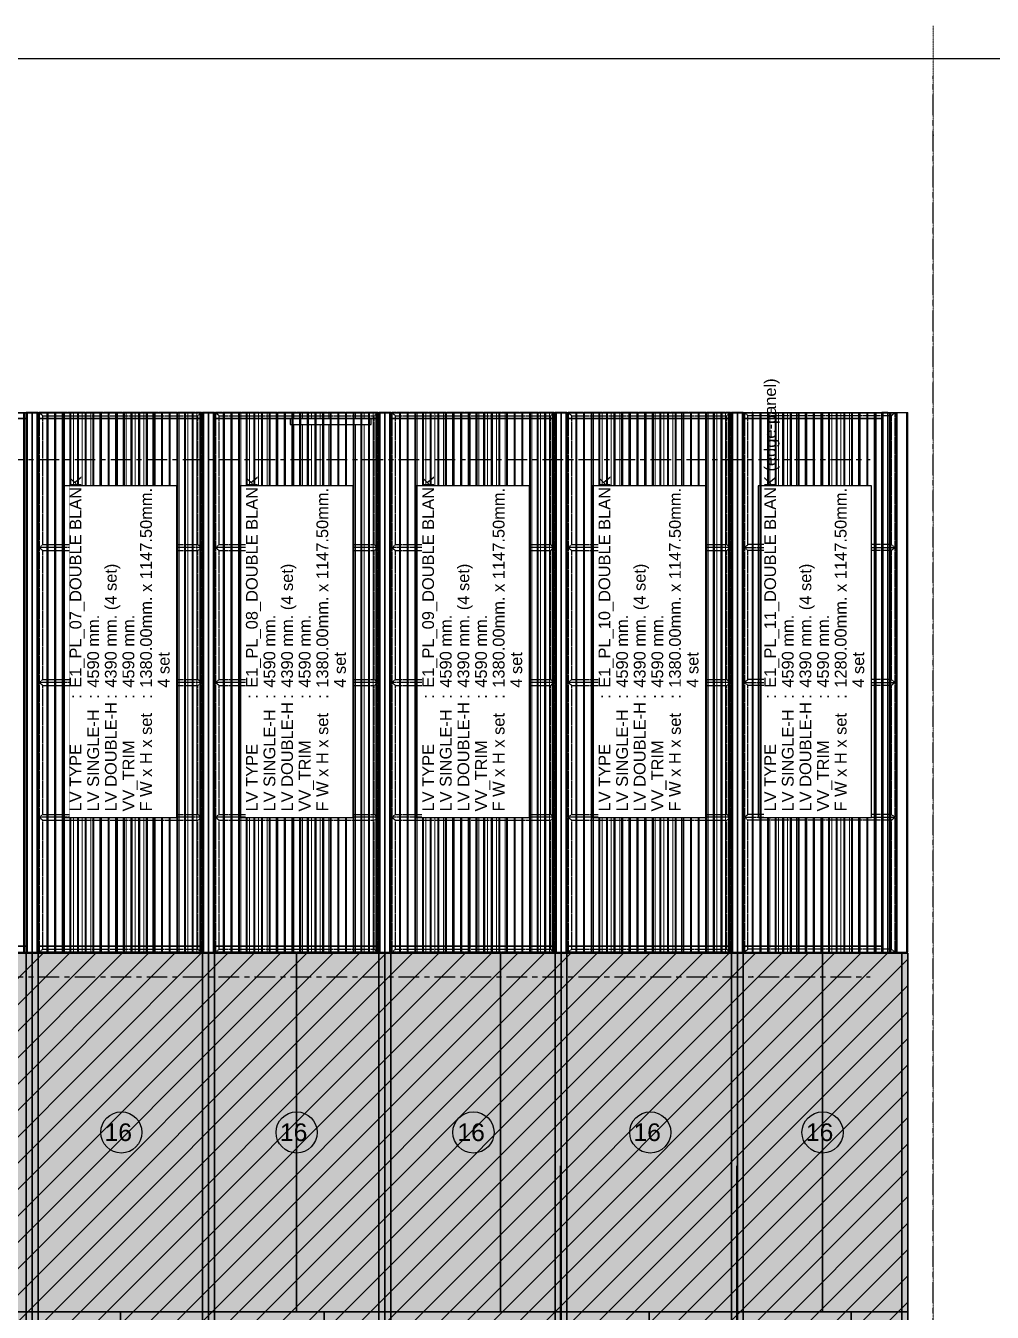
# Model space of a CAD drawing. Header units: millimetres. Extents: x -1379 to 1385823, y -4884429 to 548763.
# Drawn here: x 615615 to 623838, y -2338205 to -2327259 of the extents above; entities that cross this region are included whole.
import ezdxf
from ezdxf.enums import TextEntityAlignment as Align

# ---------------------------------------------------------------- set-up
doc = ezdxf.new("R2010")
doc.units = ezdxf.units.MM
for name, pattern in [('CENTER', [50.8, 31.75, -6.35, 6.35, -6.35]), ('DPA_Grid _ Level 100', [10, 5.5, -1.6, 1.3, -1.6]), ('DPA_Hidden 100', [6, 4, -2]), ('TA_GL_000.70000', [1.925, 0.7, -0.175, 0.175, -0.175, 0.7]), ('TA_HL_001.00000', [6.5, 3.55, -2.95])]:
    doc.linetypes.add(name, pattern=pattern)
for name, color, linetype in [('000 - 0_SYM_DWG_GRIDLINE_MAIN_COLOR_251', 251, 'Continuous'), ('000 - 0_SYM_DWG_SLOPE-SYM_TEXT_COLOR_3', 3, 'Continuous'), ('000 - CONCRETE_COL_HATCH_', 251, 'Continuous'), ('000 - EXISTING_PRECAST_MAIN_COLOR_3', 3, 'Continuous'), ('000 - GRID', 251, 'CENTER'), ('010 - ASPG_EXTR_MAIN_COLOR_2', 2, 'Continuous'), ('010 - ASPG_EXTR_WIPEOUT_', 250, 'Continuous'), ('010 - ASPG_FRAMING_MAIN_COLOR_1', 1, 'Continuous'), ('010 - ASPG_FRAMING_SUB_COLOR_2', 2, 'Continuous')]:
    doc.layers.add(name, color=color, linetype=linetype)
doc.layers.add('000 - CONCRETE_EX_LOUVERS_DEF_SUB', color=250, linetype='Continuous', plot=False)
doc.layers.add('000 - ESTIMATE_ASPG_WIPEOUT_', color=250, linetype='Continuous', plot=False)
doc.layers.add('000 - ESTIMATE_ASPG_MAIN_COLOR_6', color=6, linetype='Continuous', true_color=0xff00ff, plot=False)
doc.layers.add('000 - ESTIMATE_ASPG_TEXT_COLOR_1', color=1, linetype='Continuous', true_color=0xff0000, plot=False)
for name, color, linetype, lineweight in [('A-ANNO-IDEN', 3, 'Continuous', 25), ('A-DETL-HDLN', 2, 'DPA_Hidden 100', 35), ('A-DETL-THIN', 1, 'Continuous', 25), ('A-GLAZ-CURT', 2, 'Continuous', 35), ('S-GRID', 251, 'Continuous', 9), ('WALL-E', 2, 'Continuous', 50)]:
    doc.layers.add(name, color=color, linetype=linetype, lineweight=lineweight)
doc.styles.add('_Arial', font='arial.ttf')
doc.styles.add('ARIAL', font='arial.ttf')
doc.styles.add('TA', font='', dxfattribs={"height": 4.5})
doc.styles.get('TA').set_extended_font_data('Cordia New')

# ---------------------------------------------------------------- blocks, each defined once
blk = doc.blocks.new('DPA_CP_Entrance Louver Grill Vertical Z - Louver Grill Vertical Z-4595767-IV01 - ELEVATION 1')
at = {"layer": '000 - CONCRETE_EX_LOUVERS_DEF_SUB'}
for p, q in [((-295720, 114425), (-295670, 114425)), ((-295670, 114425), (-295720, 114425)), ((-295720, 114425), (-295720, 109825)), ((-295720, 109825), (-295720, 114425)), ((-295670, 114425), (-295720, 114425)), ((-295720, 114425), (-295672, 114425)), ((-295720, 109825), (-295720, 114425)), ((-295720, 109825), (-295720, 114425)), ((-295720, 114375), (-295720, 114425)), ((-295720, 114425), (-295720, 114375)), ((-295720, 114425), (-294220, 114425)), ((-295720, 114425), (-294220, 114425)), ((-295672, 114425), (-295670, 114425)), ((-295672, 109825), (-295672, 114425)), ((-295672, 109825), (-295672, 114425)), ((-295670, 114425), (-295670, 109825)), ((-295670, 109825), (-295670, 114425)), ((-294270, 114425), (-294220, 114425)), ((-294220, 114425), (-294270, 114425)), ((-294270, 114425), (-294268, 114425)), ((-294220, 114425), (-294270, 114425)), ((-294270, 114425), (-294270, 109825)), ((-294270, 109825), (-294270, 114425)), ((-294268, 114425), (-294220, 114425)), ((-294268, 114425), (-294268, 109825)), ((-294268, 114425), (-294268, 109825)), ((-294220, 109825), (-294220, 114425)), ((-294220, 109825), (-294220, 114425)), ((-294220, 114425), (-294220, 109825)), ((-294220, 114425), (-294220, 109825)), ((-294220, 114375), (-294220, 114425)), ((-294220, 114425), (-294220, 114375)), ((-295670, 109885), (-295670, 114375)), ((-295670, 109885), (-295670, 114375)), ((-294270, 114375), (-295670, 114375)), ((-295670, 114375), (-294270, 114375)), ((-294270, 114375), (-295670, 114375)), ((-295670, 114375), (-294270, 114375)), ((-295670, 109885), (-295670, 114375)), ((-295670, 109885), (-295670, 114375)), ((-294270, 114375), (-294270, 109885)), ((-294270, 109885), (-294270, 114375)), ((-294270, 114375), (-294270, 109885)), ((-294270, 109885), (-294270, 114375)), ((-295720, 109825), (-295720, 109885)), ((-295720, 109885), (-295720, 109825)), ((-295720, 109825), (-295670, 109825)), ((-295670, 109825), (-295720, 109825)), ((-295672, 109825), (-295720, 109825)), ((-295720, 109825), (-295670, 109825)), ((-294220, 109825), (-295720, 109825)), ((-295720, 109825), (-294220, 109825)), ((-295670, 109825), (-295672, 109825)), ((-295670, 109885), (-294270, 109885)), ((-295670, 109885), (-294270, 109885)), ((-294270, 109885), (-295670, 109885)), ((-295670, 109885), (-294270, 109885)), ((-294270, 109825), (-294220, 109825)), ((-294220, 109825), (-294270, 109825)), ((-294270, 109825), (-294220, 109825)), ((-294268, 109825), (-294270, 109825)), ((-294220, 109825), (-294268, 109825)), ((-294220, 109825), (-294220, 109885)), ((-294220, 109885), (-294220, 109825))]:
    blk.add_line(p, q, dxfattribs=at)
blk = doc.blocks.new('DPA_CP_Entrance Louver Grill Vertical Z - Louver Grill Vertical Z-5244519-IV01 - ELEVATION 1')
at = {"layer": '000 - CONCRETE_EX_LOUVERS_DEF_SUB'}
for p, q in [((-297000, 114425), (-296950, 114425)), ((-296950, 114425), (-297000, 114425)), ((-297000, 114425), (-297000, 109825)), ((-297000, 109825), (-297000, 114425)), ((-296950, 114425), (-297000, 114425)), ((-297000, 114425), (-296952, 114425)), ((-297000, 109825), (-297000, 114425)), ((-297000, 109825), (-297000, 114425)), ((-297000, 114375), (-297000, 114425)), ((-297000, 114425), (-297000, 114375)), ((-297000, 114425), (-295720, 114425)), ((-297000, 114425), (-295720, 114425)), ((-296952, 114425), (-296950, 114425)), ((-296952, 109825), (-296952, 114425)), ((-296952, 109825), (-296952, 114425)), ((-296950, 114425), (-296950, 109825)), ((-296950, 109825), (-296950, 114425)), ((-295770, 114425), (-295720, 114425)), ((-295720, 114425), (-295770, 114425)), ((-295770, 114425), (-295768, 114425)), ((-295720, 114425), (-295770, 114425)), ((-295770, 114425), (-295770, 109825)), ((-295770, 109825), (-295770, 114425)), ((-295768, 114425), (-295720, 114425)), ((-295768, 114425), (-295768, 109825)), ((-295768, 114425), (-295768, 109825)), ((-295720, 109825), (-295720, 114425)), ((-295720, 109825), (-295720, 114425)), ((-295720, 114425), (-295720, 109825)), ((-295720, 114425), (-295720, 109825)), ((-295720, 114375), (-295720, 114425)), ((-295720, 114425), (-295720, 114375)), ((-296950, 109885), (-296950, 114375)), ((-296950, 109885), (-296950, 114375)), ((-295770, 114375), (-296950, 114375)), ((-296950, 114375), (-295770, 114375)), ((-295770, 114375), (-296950, 114375)), ((-296950, 114375), (-295770, 114375)), ((-296950, 109885), (-296950, 114375)), ((-296950, 109885), (-296950, 114375)), ((-295770, 114375), (-295770, 109885)), ((-295770, 109885), (-295770, 114375)), ((-295770, 114375), (-295770, 109885)), ((-295770, 109885), (-295770, 114375)), ((-297000, 109825), (-297000, 109885)), ((-297000, 109885), (-297000, 109825)), ((-297000, 109825), (-296950, 109825)), ((-296950, 109825), (-297000, 109825)), ((-296952, 109825), (-297000, 109825)), ((-297000, 109825), (-296950, 109825)), ((-295720, 109825), (-297000, 109825)), ((-297000, 109825), (-295720, 109825)), ((-296950, 109825), (-296952, 109825)), ((-296950, 109885), (-295770, 109885)), ((-296950, 109885), (-295770, 109885)), ((-295770, 109885), (-296950, 109885)), ((-296950, 109885), (-295770, 109885)), ((-295770, 109825), (-295720, 109825)), ((-295720, 109825), (-295770, 109825)), ((-295770, 109825), (-295720, 109825)), ((-295768, 109825), (-295770, 109825)), ((-295720, 109825), (-295768, 109825)), ((-295720, 109825), (-295720, 109885)), ((-295720, 109885), (-295720, 109825))]:
    blk.add_line(p, q, dxfattribs=at)
blk = doc.blocks.new('GM_Louver Grill Vertical Z1 - Z Profile-4595833-IV01 - ELEVATION 1')
at = {"layer": '000 - CONCRETE_EX_LOUVERS_DEF_SUB', "lineweight": 9}
blk.add_line((-295895, 109825), (-295895, 114425), dxfattribs=at)
blk = doc.blocks.new('GM_Louver Grill Vertical Z1 - Z Profile-V5-IV01 - ELEVATION 1')
at = {"layer": '000 - CONCRETE_EX_LOUVERS_DEF_SUB', "lineweight": 9}
for p, q in [((-285395, 114375), (-285395, 114425)), ((-285395, 109825), (-285395, 114325))]:
    blk.add_line(p, q, dxfattribs=at)
blk = doc.blocks.new('DPA_Curved type B 1 - Curved Type B-V14-IV01 - ELEVATION 1')
at = {"layer": 'A-GLAZ-CURT'}
for p, q in [((-283720, 106775), (-283670, 106775)), ((-282220, 106775), (-283720, 106775)), ((-283720, 106775), (-283720, 103675)), ((-283720, 103675), (-283720, 106775)), ((-283670, 106775), (-282970, 106775)), ((-283670, 103675), (-283670, 106775)), ((-283670, 103675), (-283670, 106775)), ((-282970, 106775), (-282270, 106775)), ((-282970, 103675), (-282970, 106775)), ((-282270, 106775), (-282220, 106775)), ((-282270, 103675), (-282270, 106775)), ((-282270, 103675), (-282270, 106775)), ((-282220, 103675), (-282220, 106775)), ((-282220, 103675), (-282220, 106775)), ((-283720, 103675), (-282220, 103675)), ((-283670, 103675), (-283720, 103675)), ((-282970, 103675), (-283670, 103675)), ((-282270, 103675), (-282970, 103675)), ((-282220, 103675), (-282270, 103675))]:
    blk.add_line(p, q, dxfattribs=at)
blk = doc.blocks.new('DPA_Curved type A 1 - Curved Type A-V15-IV01 - ELEVATION 1')
at = {"layer": 'A-GLAZ-CURT'}
for p, q in [((-283720, 106775), (-285220, 106775)), ((-285220, 106775), (-285170, 106775)), ((-285220, 103675), (-285220, 106775)), ((-285220, 103675), (-285220, 106775)), ((-285170, 106775), (-283770, 106775)), ((-285170, 103675), (-285170, 106775)), ((-285170, 103675), (-285170, 106775)), ((-283770, 106775), (-283720, 106775)), ((-283770, 103675), (-283770, 106775)), ((-283770, 103675), (-283770, 106775)), ((-283720, 106775), (-283720, 103675)), ((-283720, 103675), (-283720, 106775)), ((-285170, 103675), (-285220, 103675)), ((-285220, 103675), (-283720, 103675)), ((-283770, 103675), (-285170, 103675)), ((-283720, 103675), (-283770, 103675))]:
    blk.add_line(p, q, dxfattribs=at)
blk = doc.blocks.new('DPA_Curved type C_Left 1 - Curved Type C_Left-V16-IV01 - ELEVATION 1')
at = {"layer": 'A-GLAZ-CURT'}
for p, q in [((-286720, 106775), (-286670, 106775)), ((-285220, 106775), (-286720, 106775)), ((-286720, 106775), (-286720, 103675)), ((-286720, 103675), (-286720, 106775)), ((-286670, 106775), (-285736, 106775)), ((-286670, 103675), (-286670, 106775)), ((-286670, 103675), (-286670, 106775)), ((-285736, 106775), (-285270, 106775)), ((-285736, 103675), (-285736, 106775)), ((-285270, 106775), (-285220, 106775)), ((-285270, 106775), (-285270, 103675)), ((-285270, 103675), (-285270, 106775)), ((-285220, 103675), (-285220, 106775)), ((-285220, 103675), (-285220, 106775)), ((-286720, 103675), (-285220, 103675)), ((-286670, 103675), (-286720, 103675)), ((-285736, 103675), (-286670, 103675)), ((-285270, 103675), (-285736, 103675)), ((-285220, 103675), (-285270, 103675))]:
    blk.add_line(p, q, dxfattribs=at)
blk = doc.blocks.new('DPA_Curved type C_Left 1 - Curved Type C_Left-5847586-IV01 - ELEVATION 1')
at = {"layer": 'A-GLAZ-CURT'}
for p, q in [((-282220, 106775), (-282170, 106775)), ((-280770, 106775), (-282220, 106775)), ((-282220, 106775), (-282220, 103675)), ((-282220, 103675), (-282220, 106775)), ((-282170, 106775), (-281253, 106775)), ((-282170, 103675), (-282170, 106775)), ((-282170, 103675), (-282170, 106775)), ((-281253, 106775), (-280820, 106775)), ((-281253, 103675), (-281253, 106775)), ((-280820, 106775), (-280770, 106775)), ((-280820, 106775), (-280820, 103675)), ((-280820, 103675), (-280820, 106775)), ((-280770, 103675), (-280770, 106775)), ((-280770, 103675), (-280770, 106775)), ((-282220, 103675), (-280770, 103675)), ((-282170, 103675), (-282220, 103675)), ((-281253, 103675), (-282170, 103675)), ((-280820, 103675), (-281253, 103675)), ((-280770, 103675), (-280820, 103675))]:
    blk.add_line(p, q, dxfattribs=at)
blk = doc.blocks.new('DPA_Curved type A 1 - Curved Type A-V17-IV01 - ELEVATION 1')
at = {"layer": 'A-GLAZ-CURT'}
for p, q in [((-282220, 109825), (-283720, 109825)), ((-283720, 109825), (-283670, 109825)), ((-283720, 106775), (-283720, 109825)), ((-283720, 106775), (-283720, 109825)), ((-283670, 109825), (-282270, 109825)), ((-283670, 106775), (-283670, 109825)), ((-283670, 106775), (-283670, 109825)), ((-282270, 109825), (-282220, 109825)), ((-282270, 106775), (-282270, 109825)), ((-282270, 106775), (-282270, 109825)), ((-282220, 109825), (-282220, 106775)), ((-282220, 106775), (-282220, 109825)), ((-283670, 106775), (-283720, 106775)), ((-283720, 106775), (-282220, 106775)), ((-282270, 106775), (-283670, 106775)), ((-282220, 106775), (-282270, 106775))]:
    blk.add_line(p, q, dxfattribs=at)
blk = doc.blocks.new('DPA_Curved type C_Left 1 - Curved Type C_Left-V18-IV01 - ELEVATION 1')
at = {"layer": 'A-GLAZ-CURT'}
for p, q in [((-285220, 109825), (-285170, 109825)), ((-283720, 109825), (-285220, 109825)), ((-285220, 109825), (-285220, 106775)), ((-285220, 106775), (-285220, 109825)), ((-285170, 109825), (-284236, 109825)), ((-285170, 106775), (-285170, 109825)), ((-285170, 106775), (-285170, 109825)), ((-284236, 109825), (-283770, 109825)), ((-284236, 106775), (-284236, 109825)), ((-283770, 109825), (-283720, 109825)), ((-283770, 109825), (-283770, 106775)), ((-283770, 106775), (-283770, 109825)), ((-283720, 106775), (-283720, 109825)), ((-283720, 106775), (-283720, 109825)), ((-285220, 106775), (-283720, 106775)), ((-285170, 106775), (-285220, 106775)), ((-284236, 106775), (-285170, 106775)), ((-283770, 106775), (-284236, 106775)), ((-283720, 106775), (-283770, 106775))]:
    blk.add_line(p, q, dxfattribs=at)
blk = doc.blocks.new('DPA_Curved type B 1 - Curved Type B-V19-IV01 - ELEVATION 1')
at = {"layer": 'A-GLAZ-CURT'}
for p, q in [((-286720, 109825), (-286670, 109825)), ((-285220, 109825), (-286720, 109825)), ((-286720, 109825), (-286720, 106775)), ((-286720, 106775), (-286720, 109825)), ((-286670, 109825), (-285970, 109825)), ((-286670, 106775), (-286670, 109825)), ((-286670, 106775), (-286670, 109825)), ((-285970, 109825), (-285270, 109825)), ((-285970, 106775), (-285970, 109825)), ((-285270, 109825), (-285220, 109825)), ((-285270, 106775), (-285270, 109825)), ((-285270, 106775), (-285270, 109825)), ((-285220, 106775), (-285220, 109825)), ((-285220, 106775), (-285220, 109825)), ((-286720, 106775), (-285220, 106775)), ((-286670, 106775), (-286720, 106775)), ((-285970, 106775), (-286670, 106775)), ((-285270, 106775), (-285970, 106775)), ((-285220, 106775), (-285270, 106775))]:
    blk.add_line(p, q, dxfattribs=at)
blk = doc.blocks.new('DPA_Curved type B 1 - Curved Type B-5847765-IV01 - ELEVATION 1')
at = {"layer": 'A-GLAZ-CURT'}
for p, q in [((-282220, 109825), (-282170, 109825)), ((-280770, 109825), (-282220, 109825)), ((-282220, 109825), (-282220, 106775)), ((-282220, 106775), (-282220, 109825)), ((-282170, 109825), (-281495, 109825)), ((-282170, 106775), (-282170, 109825)), ((-282170, 106775), (-282170, 109825)), ((-281495, 109825), (-280820, 109825)), ((-281495, 106775), (-281495, 109825)), ((-280820, 109825), (-280770, 109825)), ((-280820, 106775), (-280820, 109825)), ((-280820, 106775), (-280820, 109825)), ((-280770, 106775), (-280770, 109825)), ((-280770, 106775), (-280770, 109825)), ((-282220, 106775), (-280770, 106775)), ((-282170, 106775), (-282220, 106775)), ((-281495, 106775), (-282170, 106775)), ((-280820, 106775), (-281495, 106775)), ((-280770, 106775), (-280820, 106775))]:
    blk.add_line(p, q, dxfattribs=at)
blk = doc.blocks.new('DPA_TAG_Multi Tags_Specific - Exterior-5922051-IV01 - ELEVATION 1')
at = {"layer": 'A-ANNO-IDEN'}
blk.add_circle((-296445, 108300), 350, dxfattribs=at)
blk = doc.blocks.new('C-1-IV01_REV00_20260605-15350_ELEVATION_1_EX')
at = {"layer": '000 - CONCRETE_EX_LOUVERS_DEF_SUB', "lineweight": 9}
for p, q in [((-365, 109825), (-365, 114425)), ((-225, 114425), (-365, 114425)), ((-225, 109825), (-225, 114425)), ((-225, 114425), (-215, 114425)), ((-215, 114425), (-225, 114425)), ((-225, 114425), (-215, 114425)), ((-215, 114425), (-225, 114425)), ((-225, 114425), (-215, 114425)), ((-215, 114425), (-225, 114425)), ((-225, 114425), (-215, 114425)), ((-215, 114425), (-225, 114425)), ((-225, 114425), (-215, 114425)), ((-225, 114425), (-225, 109835)), ((-225, 114425), (-225, 109835)), ((-225, 114425), (-225, 109835)), ((-225, 114425), (-225, 109835)), ((-225, 109835), (-225, 114425)), ((-225, 109835), (-225, 114425)), ((-225, 109835), (-225, 114425)), ((-225, 109835), (-225, 114425)), ((-225, 109835), (-225, 114425)), ((-215, 114425), (-215, 109835)), ((-215, 109835), (-215, 114425)), ((-215, 114425), (-215, 109835)), ((-215, 109835), (-215, 114425)), ((-215, 114425), (-215, 109835)), ((-215, 109835), (-215, 114425)), ((-215, 114425), (-215, 109835)), ((-215, 109835), (-215, 114425)), ((-215, 114425), (-215, 109835)), ((-385, 114225), (-385, 113925)), ((-385, 113725), (-385, 113925)), ((-385, 109825), (-385, 109925)), ((-385, 109925), (-385, 109825)), ((-215, 109835), (-225, 109835)), ((-225, 109835), (-215, 109835)), ((-215, 109835), (-225, 109835)), ((-225, 109835), (-215, 109835)), ((-215, 109835), (-225, 109835)), ((-225, 109835), (-215, 109835)), ((-215, 109835), (-225, 109835)), ((-225, 109835), (-215, 109835)), ((-215, 109835), (-225, 109835)), ((-215, 109825), (-225, 109825)), ((-225, 109825), (-215, 109825)), ((-215, 109825), (-225, 109825)), ((-225, 109825), (-215, 109825)), ((-215, 109825), (-225, 109825)), ((-225, 109825), (-215, 109825)), ((-215, 109825), (-225, 109825)), ((-225, 109825), (-215, 109825)), ((-215, 109825), (-225, 109825))]:
    blk.add_line(p, q, dxfattribs=at)
at = {"layer": 'A-DETL-HDLN'}
for p, q in [((-3170, 108017), (-3170, 99823)), ((-1670, 108017), (-1670, 99823))]:
    blk.add_line(p, q, dxfattribs=at)
at = {"layer": 'A-DETL-THIN'}
for p, q in [((-4780, 114375), (-5470, 114375)), ((-5470, 114375), (-5470, 114325)), ((-5470, 114325), (-4780, 114325)), ((-4780, 114325), (-4780, 114375))]:
    blk.add_line(p, q, dxfattribs=at)
at = {"layer": 'S-GRID', "linetype": 'DPA_Grid _ Level 100'}
blk.add_line((0, 99611), (0, 117717), dxfattribs=at)
at = {"layer": 'WALL-E', "lineweight": 9}
for p, q in [((-215, 109825), (-215, 106775)), ((-215, 106775), (-215, 109825)), ((-215, 109825), (-215, 106775)), ((-215, 106775), (-215, 109825)), ((-215, 109825), (-215, 106775)), ((-215, 106775), (-215, 109825)), ((-215, 109825), (-215, 106775)), ((-215, 106775), (-215, 109825)), ((-215, 109825), (-215, 106775)), ((-225, 106775), (-215, 106775)), ((-215, 106775), (-225, 106775)), ((-225, 106775), (-215, 106775)), ((-215, 106775), (-225, 106775)), ((-225, 106775), (-215, 106775)), ((-215, 106775), (-225, 106775)), ((-225, 106775), (-215, 106775)), ((-215, 106775), (-225, 106775)), ((-225, 106775), (-215, 106775))]:
    blk.add_line(p, q, dxfattribs=at)
at = {"layer": '000 - CONCRETE_EX_LOUVERS_DEF_SUB'}
for name, p in [('DPA_CP_Entrance Louver Grill Vertical Z - Louver Grill Vertical Z-4595767-IV01 - ELEVATION 1', (286555, 0)), ('DPA_CP_Entrance Louver Grill Vertical Z - Louver Grill Vertical Z-4595767-IV01 - ELEVATION 1', (288055, 0)), ('GM_Louver Grill Vertical Z1 - Z Profile-4595833-IV01 - ELEVATION 1', (288280, 0)), ('GM_Louver Grill Vertical Z1 - Z Profile-4595833-IV01 - ELEVATION 1', (288355, 0)), ('GM_Louver Grill Vertical Z1 - Z Profile-4595833-IV01 - ELEVATION 1', (288430, 0)), ('GM_Louver Grill Vertical Z1 - Z Profile-4595833-IV01 - ELEVATION 1', (288505, 0)), ('GM_Louver Grill Vertical Z1 - Z Profile-4595833-IV01 - ELEVATION 1', (288580, 0)), ('GM_Louver Grill Vertical Z1 - Z Profile-4595833-IV01 - ELEVATION 1', (288655, 0)), ('GM_Louver Grill Vertical Z1 - Z Profile-4595833-IV01 - ELEVATION 1', (288730, 0)), ('GM_Louver Grill Vertical Z1 - Z Profile-4595833-IV01 - ELEVATION 1', (288805, 0)), ('GM_Louver Grill Vertical Z1 - Z Profile-4595833-IV01 - ELEVATION 1', (288880, 0)), ('GM_Louver Grill Vertical Z1 - Z Profile-4595833-IV01 - ELEVATION 1', (288955, 0)), ('GM_Louver Grill Vertical Z1 - Z Profile-4595833-IV01 - ELEVATION 1', (289030, 0)), ('GM_Louver Grill Vertical Z1 - Z Profile-4595833-IV01 - ELEVATION 1', (289105, 0)), ('GM_Louver Grill Vertical Z1 - Z Profile-4595833-IV01 - ELEVATION 1', (289180, 0)), ('GM_Louver Grill Vertical Z1 - Z Profile-4595833-IV01 - ELEVATION 1', (289255, 0)), ('GM_Louver Grill Vertical Z1 - Z Profile-4595833-IV01 - ELEVATION 1', (289330, 0)), ('GM_Louver Grill Vertical Z1 - Z Profile-4595833-IV01 - ELEVATION 1', (289405, 0)), ('GM_Louver Grill Vertical Z1 - Z Profile-4595833-IV01 - ELEVATION 1', (289480, 0)), ('GM_Louver Grill Vertical Z1 - Z Profile-4595833-IV01 - ELEVATION 1', (289555, 0)), ('GM_Louver Grill Vertical Z1 - Z Profile-4595833-IV01 - ELEVATION 1', (289630, 0)), ('DPA_CP_Entrance Louver Grill Vertical Z - Louver Grill Vertical Z-4595767-IV01 - ELEVATION 1', (289555, 0)), ('GM_Louver Grill Vertical Z1 - Z Profile-4595833-IV01 - ELEVATION 1', (289780, 0)), ('GM_Louver Grill Vertical Z1 - Z Profile-4595833-IV01 - ELEVATION 1', (289855, 0)), ('GM_Louver Grill Vertical Z1 - Z Profile-4595833-IV01 - ELEVATION 1', (289930, 0)), ('GM_Louver Grill Vertical Z1 - Z Profile-4595833-IV01 - ELEVATION 1', (290005, 0)), ('GM_Louver Grill Vertical Z1 - Z Profile-4595833-IV01 - ELEVATION 1', (290080, 0)), ('GM_Louver Grill Vertical Z1 - Z Profile-4595833-IV01 - ELEVATION 1', (290155, 0)), ('GM_Louver Grill Vertical Z1 - Z Profile-4595833-IV01 - ELEVATION 1', (290230, 0)), ('GM_Louver Grill Vertical Z1 - Z Profile-4595833-IV01 - ELEVATION 1', (290305, 0)), ('GM_Louver Grill Vertical Z1 - Z Profile-4595833-IV01 - ELEVATION 1', (290380, 0)), ('GM_Louver Grill Vertical Z1 - Z Profile-V5-IV01 - ELEVATION 1', (279955, 0)), ('GM_Louver Grill Vertical Z1 - Z Profile-V5-IV01 - ELEVATION 1', (280030, 0)), ('GM_Louver Grill Vertical Z1 - Z Profile-V5-IV01 - ELEVATION 1', (280105, 0)), ('GM_Louver Grill Vertical Z1 - Z Profile-V5-IV01 - ELEVATION 1', (280180, 0)), ('GM_Louver Grill Vertical Z1 - Z Profile-V5-IV01 - ELEVATION 1', (280255, 0)), ('GM_Louver Grill Vertical Z1 - Z Profile-V5-IV01 - ELEVATION 1', (280330, 0)), ('GM_Louver Grill Vertical Z1 - Z Profile-V5-IV01 - ELEVATION 1', (280405, 0)), ('GM_Louver Grill Vertical Z1 - Z Profile-V5-IV01 - ELEVATION 1', (280480, 0)), ('GM_Louver Grill Vertical Z1 - Z Profile-V5-IV01 - ELEVATION 1', (280555, 0)), ('GM_Louver Grill Vertical Z1 - Z Profile-4595833-IV01 - ELEVATION 1', (291130, 0)), ('DPA_CP_Entrance Louver Grill Vertical Z - Louver Grill Vertical Z-4595767-IV01 - ELEVATION 1', (291055, 0)), ('GM_Louver Grill Vertical Z1 - Z Profile-4595833-IV01 - ELEVATION 1', (291280, 0)), ('GM_Louver Grill Vertical Z1 - Z Profile-4595833-IV01 - ELEVATION 1', (291355, 0)), ('GM_Louver Grill Vertical Z1 - Z Profile-4595833-IV01 - ELEVATION 1', (291430, 0)), ('GM_Louver Grill Vertical Z1 - Z Profile-4595833-IV01 - ELEVATION 1', (291505, 0)), ('GM_Louver Grill Vertical Z1 - Z Profile-4595833-IV01 - ELEVATION 1', (291580, 0)), ('GM_Louver Grill Vertical Z1 - Z Profile-4595833-IV01 - ELEVATION 1', (291655, 0)), ('GM_Louver Grill Vertical Z1 - Z Profile-4595833-IV01 - ELEVATION 1', (291730, 0)), ('GM_Louver Grill Vertical Z1 - Z Profile-4595833-IV01 - ELEVATION 1', (291805, 0)), ('GM_Louver Grill Vertical Z1 - Z Profile-4595833-IV01 - ELEVATION 1', (291880, 0)), ('GM_Louver Grill Vertical Z1 - Z Profile-4595833-IV01 - ELEVATION 1', (291955, 0)), ('GM_Louver Grill Vertical Z1 - Z Profile-4595833-IV01 - ELEVATION 1', (292030, 0)), ('GM_Louver Grill Vertical Z1 - Z Profile-4595833-IV01 - ELEVATION 1', (292105, 0)), ('GM_Louver Grill Vertical Z1 - Z Profile-4595833-IV01 - ELEVATION 1', (292180, 0)), ('GM_Louver Grill Vertical Z1 - Z Profile-4595833-IV01 - ELEVATION 1', (292255, 0)), ('GM_Louver Grill Vertical Z1 - Z Profile-4595833-IV01 - ELEVATION 1', (292330, 0)), ('GM_Louver Grill Vertical Z1 - Z Profile-4595833-IV01 - ELEVATION 1', (292405, 0)), ('GM_Louver Grill Vertical Z1 - Z Profile-4595833-IV01 - ELEVATION 1', (292480, 0)), ('GM_Louver Grill Vertical Z1 - Z Profile-4595833-IV01 - ELEVATION 1', (292555, 0)), ('GM_Louver Grill Vertical Z1 - Z Profile-4595833-IV01 - ELEVATION 1', (292630, 0)), ('DPA_CP_Entrance Louver Grill Vertical Z - Louver Grill Vertical Z-4595767-IV01 - ELEVATION 1', (292555, 0)), ('GM_Louver Grill Vertical Z1 - Z Profile-4595833-IV01 - ELEVATION 1', (292780, 0)), ('GM_Louver Grill Vertical Z1 - Z Profile-4595833-IV01 - ELEVATION 1', (292855, 0)), ('GM_Louver Grill Vertical Z1 - Z Profile-4595833-IV01 - ELEVATION 1', (292930, 0)), ('GM_Louver Grill Vertical Z1 - Z Profile-4595833-IV01 - ELEVATION 1', (293005, 0)), ('GM_Louver Grill Vertical Z1 - Z Profile-4595833-IV01 - ELEVATION 1', (293080, 0)), ('GM_Louver Grill Vertical Z1 - Z Profile-4595833-IV01 - ELEVATION 1', (293155, 0)), ('GM_Louver Grill Vertical Z1 - Z Profile-4595833-IV01 - ELEVATION 1', (293230, 0)), ('GM_Louver Grill Vertical Z1 - Z Profile-4595833-IV01 - ELEVATION 1', (293305, 0)), ('GM_Louver Grill Vertical Z1 - Z Profile-4595833-IV01 - ELEVATION 1', (293380, 0)), ('GM_Louver Grill Vertical Z1 - Z Profile-4595833-IV01 - ELEVATION 1', (293455, 0)), ('GM_Louver Grill Vertical Z1 - Z Profile-4595833-IV01 - ELEVATION 1', (293530, 0)), ('GM_Louver Grill Vertical Z1 - Z Profile-4595833-IV01 - ELEVATION 1', (293605, 0)), ('GM_Louver Grill Vertical Z1 - Z Profile-4595833-IV01 - ELEVATION 1', (293680, 0)), ('GM_Louver Grill Vertical Z1 - Z Profile-4595833-IV01 - ELEVATION 1', (293755, 0)), ('GM_Louver Grill Vertical Z1 - Z Profile-4595833-IV01 - ELEVATION 1', (293830, 0)), ('GM_Louver Grill Vertical Z1 - Z Profile-4595833-IV01 - ELEVATION 1', (293905, 0)), ('GM_Louver Grill Vertical Z1 - Z Profile-4595833-IV01 - ELEVATION 1', (293980, 0)), ('GM_Louver Grill Vertical Z1 - Z Profile-4595833-IV01 - ELEVATION 1', (294055, 0)), ('GM_Louver Grill Vertical Z1 - Z Profile-4595833-IV01 - ELEVATION 1', (294130, 0)), ('DPA_CP_Entrance Louver Grill Vertical Z - Louver Grill Vertical Z-5244519-IV01 - ELEVATION 1', (295335, 0)), ('GM_Louver Grill Vertical Z1 - Z Profile-4595833-IV01 - ELEVATION 1', (294280, 0)), ('GM_Louver Grill Vertical Z1 - Z Profile-4595833-IV01 - ELEVATION 1', (294355, 0)), ('GM_Louver Grill Vertical Z1 - Z Profile-4595833-IV01 - ELEVATION 1', (294431, 0)), ('GM_Louver Grill Vertical Z1 - Z Profile-4595833-IV01 - ELEVATION 1', (294506, 0)), ('GM_Louver Grill Vertical Z1 - Z Profile-4595833-IV01 - ELEVATION 1', (294581, 0)), ('GM_Louver Grill Vertical Z1 - Z Profile-4595833-IV01 - ELEVATION 1', (294657, 0)), ('GM_Louver Grill Vertical Z1 - Z Profile-4595833-IV01 - ELEVATION 1', (294732, 0)), ('GM_Louver Grill Vertical Z1 - Z Profile-4595833-IV01 - ELEVATION 1', (294807, 0)), ('GM_Louver Grill Vertical Z1 - Z Profile-4595833-IV01 - ELEVATION 1', (294883, 0)), ('GM_Louver Grill Vertical Z1 - Z Profile-4595833-IV01 - ELEVATION 1', (294958, 0)), ('GM_Louver Grill Vertical Z1 - Z Profile-4595833-IV01 - ELEVATION 1', (295033, 0)), ('GM_Louver Grill Vertical Z1 - Z Profile-4595833-IV01 - ELEVATION 1', (295109, 0)), ('GM_Louver Grill Vertical Z1 - Z Profile-4595833-IV01 - ELEVATION 1', (295184, 0)), ('GM_Louver Grill Vertical Z1 - Z Profile-4595833-IV01 - ELEVATION 1', (295259, 0)), ('GM_Louver Grill Vertical Z1 - Z Profile-4595833-IV01 - ELEVATION 1', (295335, 0)), ('GM_Louver Grill Vertical Z1 - Z Profile-4595833-IV01 - ELEVATION 1', (295410, 0))]:
    blk.add_blockref(name, p, dxfattribs=at)
at = {"layer": 'A-ANNO-IDEN', "xscale": 0.5, "yscale": 0.5, "zscale": 0.5}
for p in [(141316, 54150), (142807, 54150), (144312, 54150), (145816, 54150), (147282, 54150)]:
    blk.add_blockref('DPA_TAG_Multi Tags_Specific - Exterior-5922051-IV01 - ELEVATION 1', p, dxfattribs=at)
at = {"layer": 'A-GLAZ-CURT'}
for name, p in [('DPA_Curved type C_Left 1 - Curved Type C_Left-V18-IV01 - ELEVATION 1', (276055, 0)), ('DPA_Curved type A 1 - Curved Type A-V17-IV01 - ELEVATION 1', (276055, 0)), ('DPA_Curved type B 1 - Curved Type B-V19-IV01 - ELEVATION 1', (280555, 0)), ('DPA_Curved type C_Left 1 - Curved Type C_Left-V18-IV01 - ELEVATION 1', (280555, 0)), ('DPA_Curved type A 1 - Curved Type A-V17-IV01 - ELEVATION 1', (280555, 0)), ('DPA_Curved type B 1 - Curved Type B-5847765-IV01 - ELEVATION 1', (280555, 0)), ('DPA_Curved type A 1 - Curved Type A-V15-IV01 - ELEVATION 1', (276055, 0)), ('DPA_Curved type B 1 - Curved Type B-V14-IV01 - ELEVATION 1', (276055, 0)), ('DPA_Curved type C_Left 1 - Curved Type C_Left-V16-IV01 - ELEVATION 1', (280555, 0)), ('DPA_Curved type A 1 - Curved Type A-V15-IV01 - ELEVATION 1', (280555, 0)), ('DPA_Curved type B 1 - Curved Type B-V14-IV01 - ELEVATION 1', (280555, 0)), ('DPA_Curved type C_Left 1 - Curved Type C_Left-5847586-IV01 - ELEVATION 1', (280555, 0))]:
    blk.add_blockref(name, p, dxfattribs=at)
at = {"layer": 'A-ANNO-IDEN', "style": 'ARIAL'}
for p in [(-7049, 108227), (-5557, 108227), (-4047, 108227), (-2549, 108227), (-1082, 108227)]:
    blk.add_text('16', height=150, dxfattribs=at).set_placement(p)
blk = doc.blocks.new('*U1739')
blk.add_wipeout([(50, 0), (1450, 0), (1450, 4590), (50, 4590)]).dxf.layer = '010 - ASPG_EXTR_WIPEOUT_'
at = {"layer": '010 - ASPG_EXTR_MAIN_COLOR_2'}
for points in [[(125, 0), (135, 0), (135, 4590), (125, 4590)], [(190, 0), (200, 0), (200, 4590), (190, 4590)], [(255, 0), (265, 0), (265, 4590), (255, 4590)], [(320, 0), (330, 0), (330, 4590), (320, 4590)], [(385, 0), (395, 0), (395, 4590), (385, 4590)], [(450, 0), (460, 0), (460, 4590), (450, 4590)], [(515, 0), (525, 0), (525, 4590), (515, 4590)], [(580, 0), (590, 0), (590, 4590), (580, 4590)], [(645, 0), (655, 0), (655, 4590), (645, 4590)], [(710, 0), (720, 0), (720, 4590), (710, 4590)], [(775, 0), (785, 0), (785, 4590), (775, 4590)], [(840, 0), (850, 0), (850, 4590), (840, 4590)], [(905, 0), (915, 0), (915, 4590), (905, 4590)], [(970, 0), (980, 0), (980, 4590), (970, 4590)], [(1035, 0), (1045, 0), (1045, 4590), (1035, 4590)], [(1100, 0), (1110, 0), (1110, 4590), (1100, 4590)], [(1165, 0), (1175, 0), (1175, 4590), (1165, 4590)], [(1230, 0), (1240, 0), (1240, 4590), (1230, 4590)], [(1295, 0), (1305, 0), (1305, 4590), (1295, 4590)], [(1360, 0), (1370, 0), (1370, 4590), (1360, 4590)]]:
    blk.add_lwpolyline(points, close=True, dxfattribs=at)
at = {"layer": '010 - ASPG_FRAMING_SUB_COLOR_2'}
blk.add_lwpolyline([(50, 0), (1450, 0), (1450, 4590), (50, 4590)], close=True, dxfattribs=at)
for points in [[(-50, 0), (50, 0), (50, 4590), (-50, 4590)], [(1450, 0), (1550, 0), (1550, 4590), (1450, 4590)]]:
    blk.add_wipeout(points).dxf.layer = '010 - ASPG_EXTR_WIPEOUT_'
at = {"layer": '010 - ASPG_EXTR_MAIN_COLOR_2'}
blk.add_lwpolyline([(1425, 0), (1435, 0), (1435, 4590), (1425, 4590)], close=True, dxfattribs=at)
at = {"layer": '010 - ASPG_FRAMING_MAIN_COLOR_1'}
for points in [[(-50, 0), (-40, 0), (-40, 4590), (-50, 4590)], [(40, 0), (50, 0), (50, 4590), (40, 4590)], [(1450, 0), (1460, 0), (1460, 4590), (1450, 4590)], [(1540, 0), (1550, 0), (1550, 4590), (1540, 4590)]]:
    blk.add_lwpolyline(points, close=True, dxfattribs=at)
at = {"layer": '010 - ASPG_FRAMING_SUB_COLOR_2'}
for points in [[(-50, 0), (50, 0), (50, 4590), (-50, 4590)], [(1450, 0), (1550, 0), (1550, 4590), (1450, 4590)]]:
    blk.add_lwpolyline(points, close=True, dxfattribs=at)
blk = doc.blocks.new('*U1751')
blk.add_wipeout([(50, 0), (1350, 0), (1350, 4590), (50, 4590)]).dxf.layer = '010 - ASPG_EXTR_WIPEOUT_'
at = {"layer": '010 - ASPG_EXTR_MAIN_COLOR_2'}
for points in [[(125, 0), (135, 0), (135, 4590), (125, 4590)], [(190, 0), (200, 0), (200, 4590), (190, 4590)], [(255, 0), (265, 0), (265, 4590), (255, 4590)], [(320, 0), (330, 0), (330, 4590), (320, 4590)], [(385, 0), (395, 0), (395, 4590), (385, 4590)], [(450, 0), (460, 0), (460, 4590), (450, 4590)], [(515, 0), (525, 0), (525, 4590), (515, 4590)], [(580, 0), (590, 0), (590, 4590), (580, 4590)], [(645, 0), (655, 0), (655, 4590), (645, 4590)], [(710, 0), (720, 0), (720, 4590), (710, 4590)], [(775, 0), (785, 0), (785, 4590), (775, 4590)], [(840, 0), (850, 0), (850, 4590), (840, 4590)], [(905, 0), (915, 0), (915, 4590), (905, 4590)], [(970, 0), (980, 0), (980, 4590), (970, 4590)], [(1035, 0), (1045, 0), (1045, 4590), (1035, 4590)], [(1100, 0), (1110, 0), (1110, 4590), (1100, 4590)], [(1165, 0), (1175, 0), (1175, 4590), (1165, 4590)], [(1230, 0), (1240, 0), (1240, 4590), (1230, 4590)]]:
    blk.add_lwpolyline(points, close=True, dxfattribs=at)
at = {"layer": '010 - ASPG_FRAMING_SUB_COLOR_2'}
blk.add_lwpolyline([(50, 0), (1350, 0), (1350, 4590), (50, 4590)], close=True, dxfattribs=at)
for points in [[(-50, 0), (50, 0), (50, 4590), (-50, 4590)], [(1350, 0), (1450, 0), (1450, 4590), (1350, 4590)]]:
    blk.add_wipeout(points).dxf.layer = '010 - ASPG_EXTR_WIPEOUT_'
at = {"layer": '010 - ASPG_EXTR_MAIN_COLOR_2'}
blk.add_lwpolyline([(1295, 0), (1305, 0), (1305, 4590), (1295, 4590)], close=True, dxfattribs=at)
at = {"layer": '010 - ASPG_FRAMING_MAIN_COLOR_1'}
for points in [[(-50, 0), (-40, 0), (-40, 4590), (-50, 4590)], [(40, 0), (50, 0), (50, 4590), (40, 4590)], [(1350, 0), (1360, 0), (1360, 4590), (1350, 4590)], [(1440, 0), (1450, 0), (1450, 4590), (1440, 4590)]]:
    blk.add_lwpolyline(points, close=True, dxfattribs=at)
at = {"layer": '010 - ASPG_FRAMING_SUB_COLOR_2'}
for points in [[(-50, 0), (50, 0), (50, 4590), (-50, 4590)], [(1350, 0), (1450, 0), (1450, 4590), (1350, 4590)]]:
    blk.add_lwpolyline(points, close=True, dxfattribs=at)
blk = doc.blocks.new('*U1761')
at = {"layer": '010 - ASPG_FRAMING_MAIN_COLOR_1', "linetype": 'ByBlock'}
for points in [[(0, 0), (0, 1380), (25, 1350), (25, 30), (0, 0)], [(1148, 1380), (0, 1380), (25, 1350), (1122, 1350)], [(1148, 0), (1148, 1380), (1122, 1350), (1122, 30), (1148, 0)], [(25, 30), (1122, 30), (1148, 0), (0, 0), (25, 30)]]:
    blk.add_lwpolyline(points, close=True, dxfattribs=at)
blk = doc.blocks.new('*U1764')
at = {"layer": '010 - ASPG_FRAMING_MAIN_COLOR_1', "linetype": 'ByBlock'}
for points in [[(0, 0), (0, 1280), (25, 1250), (25, 30), (0, 0)], [(1148, 1280), (0, 1280), (25, 1250), (1122, 1250)], [(1148, 0), (1148, 1280), (1122, 1250), (1122, 30), (1148, 0)], [(25, 30), (1122, 30), (1148, 0), (0, 0), (25, 30)]]:
    blk.add_lwpolyline(points, close=True, dxfattribs=at)
blk = doc.blocks.new('*U2277')
at = {"layer": '000 - 0_SYM_DWG_GRIDLINE_MAIN_COLOR_251', "color": 0, "linetype": 'ByBlock', "ltscale": 5}
blk.add_line((10, 0), (-345.74, 0), dxfattribs=at)
at = {"layer": '000 - 0_SYM_DWG_GRIDLINE_MAIN_COLOR_251', "color": 3}
blk.add_point((-335.74, 0), dxfattribs=at)
at = {"style": 'TA', "flags": 1}
blk.add_attdef('LOCATION', (6, -6), '', height=4.5, rotation=270, dxfattribs=at)
at = {"layer": '000 - 0_SYM_DWG_SLOPE-SYM_TEXT_COLOR_3', "style": 'ARIAL'}
blk.add_attdef('GRID-HEAD', text='', height=4, rotation=90, dxfattribs=at).set_placement((25.6, 0), align=Align.MIDDLE_CENTER)
blk = doc.blocks.new('*U1841')
at = {"layer": '000 - 0_SYM_DWG_GRIDLINE_MAIN_COLOR_251', "color": 0, "linetype": 'ByBlock', "ltscale": 5}
blk.add_line((20, 0), (-470.6, 0), dxfattribs=at)
at = {"layer": '000 - 0_SYM_DWG_GRIDLINE_MAIN_COLOR_251', "color": 3}
blk.add_point((-450.6, 0), dxfattribs=at)
at = {"style": 'TA', "flags": 1}
blk.add_attdef('LOCATION', (6, -6), '', height=4.5, rotation=270, dxfattribs=at)
blk = doc.blocks.new('C-1-IV01_REV00_20260614-171447_ELEVATION_1_DIMS')
at = {"layer": '000 - GRID', "linetype": 'TA_GL_000.70000'}
for name, p, xscale, yscale, zscale, rotation in [('*U2277', (0, 100000), 50.00000000000004, 50.00000000000004, 50.00000000000004, 270), ('*U1841', (-24066, 114425), 50, 50, 50, 180), ('*U1841', (-24066, 114025), 50, 50, 50, 180), ('*U1841', (-24066, 109625), 50, 50, 50, 180)]:
    blk.add_blockref(name, p, dxfattribs=dict(at, xscale=xscale, yscale=yscale, zscale=zscale, rotation=rotation))
blk = doc.blocks.new('C-1-IV01_REV00-1_20260614-180727_ELEVATION_1_PRECAST')
at = {"layer": '000 - CONCRETE_COL_HATCH_'}
h = blk.add_hatch(dxfattribs=at)
h.set_pattern_fill('AR-CONC', color=256, scale=0.05)
h.set_pattern_definition([(50, (0, 0), (455.4617, -39.8477), [47.625, -523.875]), (355, (0, 0), (-88.1086, 477.6421), [38.1, -419.1015]), (100.45144, (37.96, -3.3), (367.3531, 437.7944), [40.475, -445.2256]), (46.1842, (5e-15, 127), (677.6976, -105.1058), [71.4375, -785.8125]), (96.63556, (56.5, 118.24), (593.5103, 618.5653), [60.7126, -667.839]), (351.18415, (5e-15, 127), (593.5103, 618.5653), [57.15, -628.6493]), (21, (63.5, 95.25), (379.036, -255.663), [47.625, -523.875]), (326, (63.5, 95.25), (154.505, 460.47), [38.1, -419.1]), (71.45144, (95.1, 73.94), (533.541, 204.807), [40.475, -445.2248]), (37.5, (0, 0), (7.7215, 211.3876), [0, -414.02, 0, -425.45, 0, -420.6875]), (7.5, (0, 0), (167.04916, 250.45144), [0, -242.57, 0, -404.495, 0, -160.3375]), (327.5, (-141.6, 5e-15), (338.9765, -14.32186), [0, -158.75, 0, -495.3, 0, -657.225]), (317.5, (-205.1, 8e-15), (370.32295, 63.5662), [0, -206.375, 0, -328.93, 0, -466.725])])
h.paths.add_polyline_path([(-16665, 103675), (-215, 103675), (-215, 109825), (-16665, 109825)])
h = blk.add_hatch(dxfattribs=at)
h.set_pattern_fill('ANSI31', color=256)
h.set_pattern_definition([(45, (0, 0), (-112.2532, 112.2532), [])])
h.paths.add_polyline_path([(-16665, 103675), (-215, 103675), (-215, 109825), (-16665, 109825)])
at = {"layer": '000 - EXISTING_PRECAST_MAIN_COLOR_3'}
blk.add_lwpolyline([(-16665, 103675), (-215, 103675), (-215, 109825), (-16665, 109825)], close=True, dxfattribs=at)
blk = doc.blocks.new('A$Cd3cf6656')
blk.add_wipeout([(-965, -457), (1856, -457), (1856, 457), (-965, 457)]).dxf.layer = '000 - ESTIMATE_ASPG_WIPEOUT_'
at = {"layer": '000 - ESTIMATE_ASPG_MAIN_COLOR_6'}
blk.add_lwpolyline([(-965, -457), (1856, -457), (1856, 507), (-965, 507)], close=True, dxfattribs=at)
at = {"layer": '000 - ESTIMATE_ASPG_TEXT_COLOR_1', "style": '_Arial'}
for s, p in [('LV TYPE', (-915, 356)), (':', (45, 356)), ('LV SINGLE-H', (-915, 206)), (':', (45, 206)), ('LV DOUBLE-H', (-915, 56)), (':', (45, 56)), ('VV_TRIM', (-915, -94)), (':', (45, -94)), ('F W x H x set', (-915, -244)), (':', (45, -244))]:
    blk.add_text(s, height=100, dxfattribs=at).set_placement(p)
for tag, p in [('LV_TYPE_VAL', (138, 356)), ('LV_SIN-H_VAL', (138, 206)), ('LV_DOU-H_VAL', (138, 56)), ('V-TRIM_VAL', (138, -94)), ('FRAME_VAL', (138, -244)), ('FRAME_SET', (138, -394))]:
    blk.add_attdef(tag, p, '', height=100, dxfattribs=at)
blk = doc.blocks.new('A$C7174f569')
at = {"rotation": 90}
for p, values in [((178558, 14511), {'LV_TYPE_VAL': 'E1_PL_11_DOUBLE BLANK (edge-panel)', 'LV_SIN-H_VAL': '4590 mm. ', 'LV_DOU-H_VAL': '4390 mm. (4 set)', 'V-TRIM_VAL': '4590 mm.', 'FRAME_VAL': '1280.00mm. x 1147.50mm.', 'FRAME_SET': '4 set'}), ((172648, 14511), {'LV_TYPE_VAL': 'E1_PL_07_DOUBLE BLANK', 'LV_SIN-H_VAL': '4590 mm. ', 'LV_DOU-H_VAL': '4390 mm. (4 set)', 'V-TRIM_VAL': '4590 mm.', 'FRAME_VAL': '1380.00mm. x 1147.50mm.', 'FRAME_SET': '4 set'}), ((174148, 14511), {'LV_TYPE_VAL': 'E1_PL_08_DOUBLE BLANK', 'LV_SIN-H_VAL': '4590 mm. ', 'LV_DOU-H_VAL': '4390 mm. (4 set)', 'V-TRIM_VAL': '4590 mm.', 'FRAME_VAL': '1380.00mm. x 1147.50mm.', 'FRAME_SET': '4 set'}), ((175648, 14511), {'LV_TYPE_VAL': 'E1_PL_09_DOUBLE BLANK', 'LV_SIN-H_VAL': '4590 mm. ', 'LV_DOU-H_VAL': '4390 mm. (4 set)', 'V-TRIM_VAL': '4590 mm.', 'FRAME_VAL': '1380.00mm. x 1147.50mm.', 'FRAME_SET': '4 set'}), ((177148, 14511), {'LV_TYPE_VAL': 'E1_PL_10_DOUBLE BLANK', 'LV_SIN-H_VAL': '4590 mm. ', 'LV_DOU-H_VAL': '4390 mm. (4 set)', 'V-TRIM_VAL': '4590 mm.', 'FRAME_VAL': '1380.00mm. x 1147.50mm.', 'FRAME_SET': '4 set'})]:
    blk.add_blockref('A$Cd3cf6656', p, dxfattribs=at).add_auto_attribs(values)

msp = doc.modelspace()

# ---------------------------------------------------------------- block references
msp.add_blockref('*U1739', (614169.8, -2335141.4))

# ---------------------------------------------------------------- next in the draw order: block references
msp.add_blockref('*U1739', (615669.8, -2335141.4))

# ---------------------------------------------------------------- next in the draw order: block references
msp.add_blockref('*U1739', (617169.8, -2335141.4))

# ---------------------------------------------------------------- next in the draw order: block references
at = {"linetype": 'TA_HL_001.00000', "rotation": 90}
for p in [(617109.8, -2331698.9), (617109.8, -2332846.4), (617109.8, -2333993.9), (617109.8, -2335141.4)]:
    msp.add_blockref('*U1761', p, dxfattribs=at)
msp.add_blockref('*U1739', (618669.8, -2335141.4))

# ---------------------------------------------------------------- next in the draw order: block references
for p in [(618609.8, -2331698.9), (618609.8, -2332846.4), (618609.8, -2333993.9), (618609.8, -2335141.4)]:
    msp.add_blockref('*U1761', p, dxfattribs=at)
msp.add_blockref('*U1739', (620169.8, -2335141.4))

# ---------------------------------------------------------------- next in the draw order: block references
for p in [(620109.8, -2331698.9), (620109.8, -2332846.4), (620109.8, -2333993.9), (620109.8, -2335141.4)]:
    msp.add_blockref('*U1761', p, dxfattribs=at)
msp.add_blockref('*U1751', (621669.8, -2335141.4))

# ---------------------------------------------------------------- next in the draw order: linework, layer by layer
msp.add_lwpolyline([(593796.4, -2347540.5), (632546.4, -2347540.5), (632546.4, -2327540.5), (593796.4, -2327540.5)], close=True)

# ---------------------------------------------------------------- next in the draw order: block references
for name in ['C-1-IV01_REV00_20260605-15350_ELEVATION_1_EX', 'C-1-IV01_REV00_20260614-171447_ELEVATION_1_DIMS', 'C-1-IV01_REV00-1_20260614-180727_ELEVATION_1_PRECAST']:
    msp.add_blockref(name, (623334.8, -2444975.4))
for p in [(621609.8, -2331698.9), (621609.8, -2332846.4), (621609.8, -2333993.9), (621609.8, -2335141.4)]:
    msp.add_blockref('*U1761', p, dxfattribs=at)
at = {"linetype": 'TA_HL_001.00000', "yscale": -1, "rotation": 90}
for p in [(621729.8, -2331698.9), (621729.8, -2332846.4), (621729.8, -2333993.9), (621729.8, -2335141.4)]:
    msp.add_blockref('*U1764', p, dxfattribs=at)

# ---------------------------------------------------------------- next in the draw order: block references
msp.add_blockref('A$C7174f569', (443796.4, -2347540.5))

doc.saveas('drawing.dxf')
